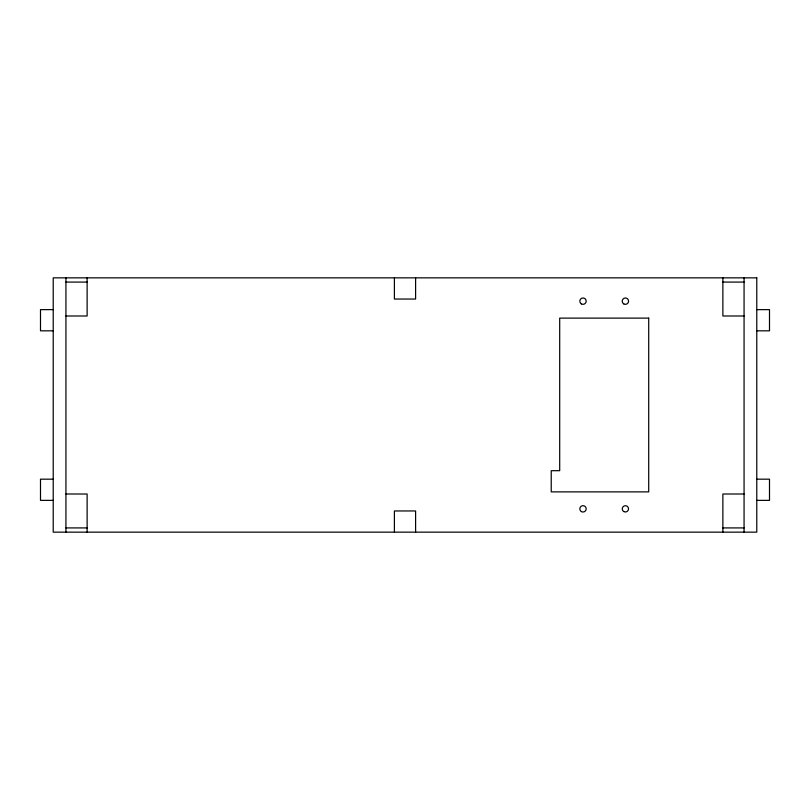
<?xml version="1.0" encoding="UTF-8"?>
<svg xmlns="http://www.w3.org/2000/svg" width="810" height="810" viewBox="0 0 810 810"><rect width="100%" height="100%" fill="white"/><g stroke="black" fill="none" stroke-linecap="round" stroke-linejoin="round"><path stroke-width="1.21" d="M65.934 282.083L87.126 282.083M722.874 282.083L744.066 282.083M53.217 309.633L40.5 309.633L40.5 330.824L53.217 330.824M756.783 309.633L769.5 309.633L769.5 330.824L756.783 330.824M65.934 315.991L87.126 315.991L87.126 277.85M744.066 315.991L722.874 315.991L722.874 277.85M53.217 479.176L40.5 479.176L40.5 500.367L53.217 500.367M756.783 479.176L769.5 479.176L769.5 500.367L756.783 500.367M65.934 494.009L87.126 494.009L87.126 532.15M744.066 494.009L722.874 494.009L722.874 532.15M65.934 527.917L87.126 527.917M722.874 527.917L744.066 527.917M744.066 277.85L744.066 532.15M415.601 277.85L415.601 299.042L394.399 299.042L394.399 277.85M415.601 532.15L415.601 510.958L394.399 510.958L394.399 532.15M65.934 277.85L65.934 532.15M756.783 277.85L53.217 277.85L53.217 532.15L756.783 532.15L756.783 277.85M648.709 318.117L559.7 318.117L559.7 470.691L551.225 470.691L551.225 491.883L648.709 491.883L648.709 318.117M623.801 303.912A3.179 3.179 0 0 0 628.57 301.158A3.179 3.179 0 0 0 623.801 298.404A3.179 3.179 0 0 0 623.801 303.912M581.418 303.912A3.179 3.179 0 0 0 586.187 301.158A3.179 3.179 0 0 0 581.418 298.404A3.179 3.179 0 0 0 581.418 303.912M623.822 511.566A3.149 3.149 0 0 0 628.54 508.842A3.149 3.149 0 0 0 623.822 506.118A3.149 3.149 0 0 0 623.822 511.566M581.418 511.596A3.179 3.179 0 0 0 586.187 508.842A3.179 3.179 0 0 0 581.418 506.088A3.179 3.179 0 0 0 581.418 511.596"/></g></svg>
